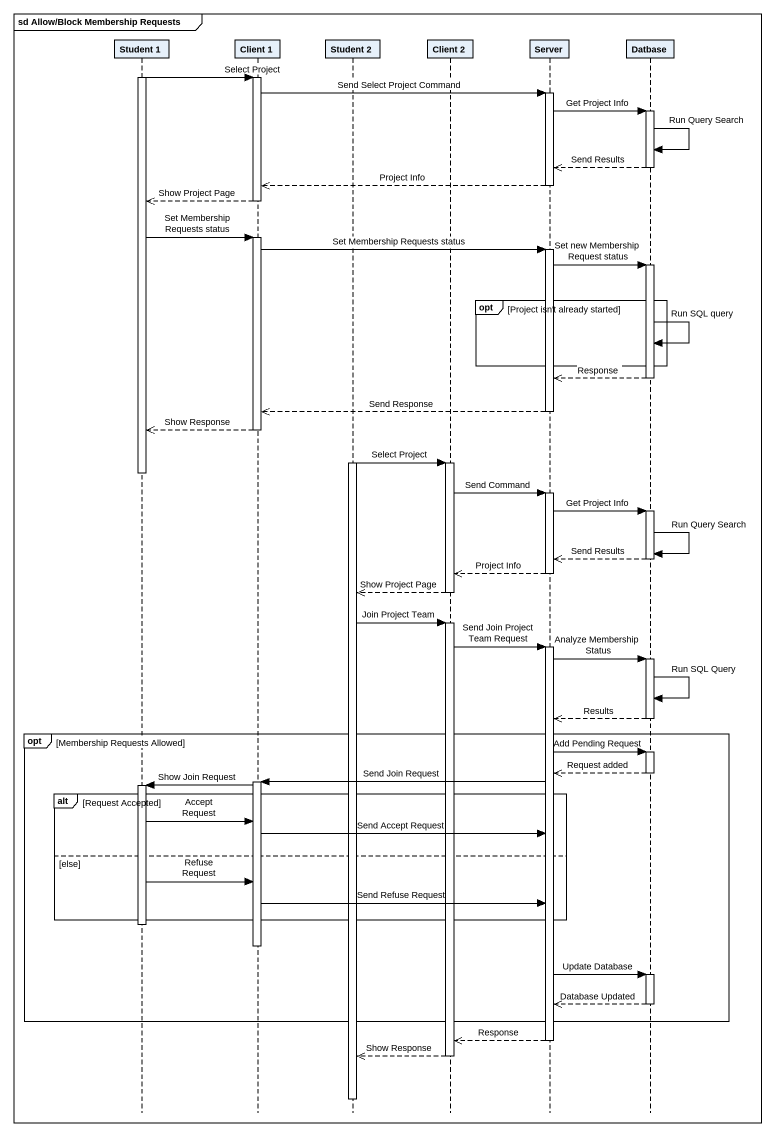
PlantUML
@startuml
mainframe sd Allow/Block Membership Requests
hide footbox
participant "Student 1" as Student_1
participant "Client 1" as Client_1
participant "Student 2" as Student_2
participant "Client 2" as Client_2
participant Server
participant Datbase

activate Student_1
Student_1 -> Client_1 : Select Project
activate Client_1
Client_1 -> Server : Send Select Project Command
activate Server
Server -> Datbase : Get Project Info
activate Datbase
Datbase -> Datbase : Run Query Search
Datbase -->> Server : Send Results
deactivate Datbase
Server -->> Client_1 : Project Info
deactivate Server
Client_1 -->> Student_1 : Show Project Page
deactivate Client_1
Student_1 -> Client_1 : Set Membership Requests status
activate Client_1
Client_1 -> Server : Set Membership Requests status
activate Server
Server -> Datbase : Set new Membership Request status
activate Datbase
opt Project isn't already started
  Datbase -> Datbase : Run SQL query
end
Datbase -->> Server : Response
deactivate Datbase
Server -->> Client_1 : Send Response
deactivate Server
Client_1 -->> Student_1 : Show Response
deactivate Client_1
activate Student_2
Student_2 -> Client_2 : Select Project
activate Client_2
deactivate Student_1
Client_2 -> Server : Send Command
activate Server
Server -> Datbase : Get Project Info
activate Datbase
Datbase -> Datbase : Run Query Search
Datbase -->> Server : Send Results
deactivate Datbase
Server -->> Client_2 : Project Info
deactivate Server
Client_2 -->> Student_2 : Show Project Page
deactivate Client_2
Student_2 -> Client_2 : Join Project Team
activate Client_2
Client_2 -> Server : Send Join Project Team Request
activate Server
Server -> Datbase : Analyze Membership Status
activate Datbase
Datbase -> Datbase : Run SQL Query
Datbase -->> Server : Results
deactivate Datbase
opt Membership Requests Allowed
  Server -> Datbase : Add Pending Request
  activate Datbase
  Datbase -->> Server : Request added
  deactivate Datbase
  Server -> Client_1 : Send Join Request
  activate Client_1
  Client_1 -> Student_1 : Show Join Request
  activate Student_1
  alt Request Accepted
    Student_1 -> Client_1 : Accept Request
    Client_1 -> Server : Send Accept Request
  else else
    Student_1 -> Client_1 : Refuse Request
    Client_1 -> Server : Send Refuse Request
  end
  deactivate Student_1
  deactivate Client_1
  Server -> Datbase : Update Database
  activate Datbase
  Datbase -->> Server : Database Updated
  deactivate Datbase
end
Server -->> Client_2 : Response
deactivate Server
Client_2 -->> Student_2 : Show Response
deactivate Client_2
deactivate Student_2
@enduml
